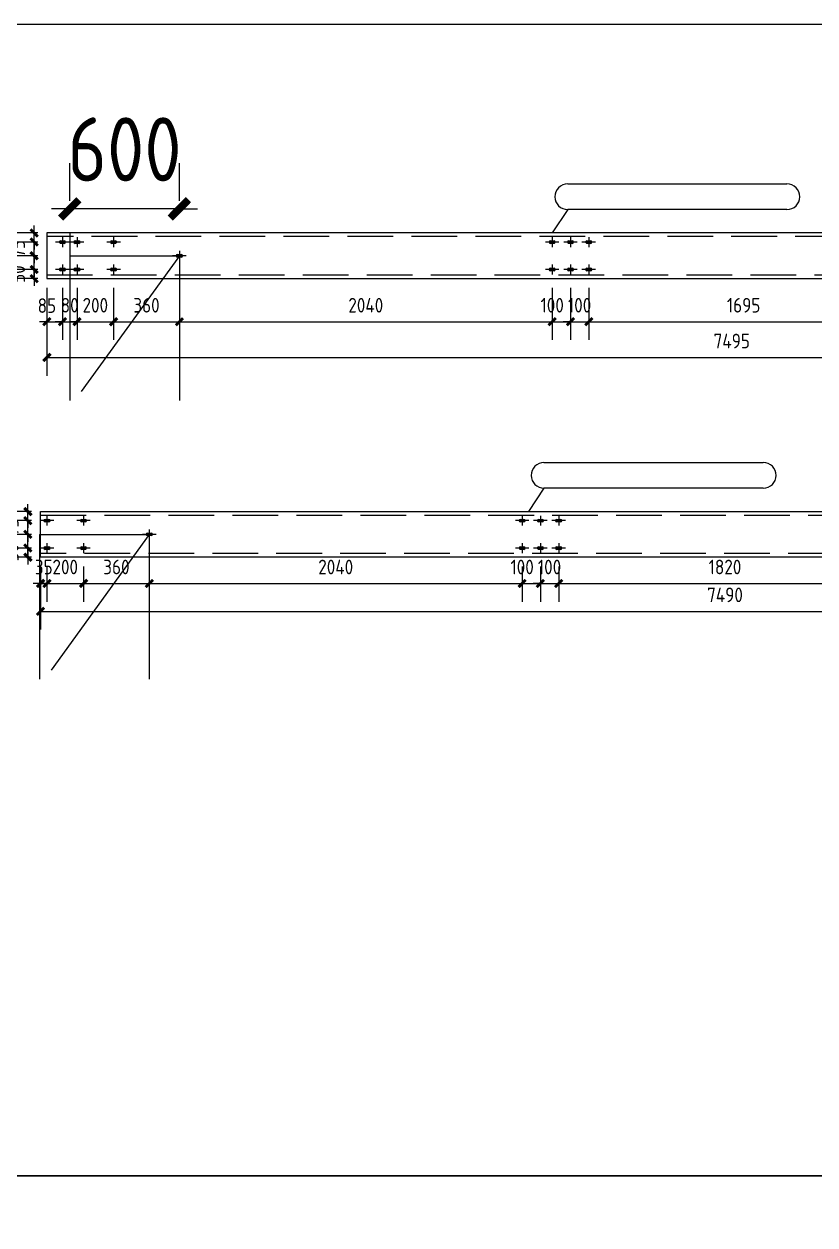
# Model space of a CAD drawing. Extents: x 411778 to 673094, y -11605 to 324395.
# Drawn here: x 486569 to 490897, y 93127 to 99695 of the extents above; entities that cross this region are included whole.
import ezdxf

# ---------------------------------------------------------------- set-up
doc = ezdxf.new("R2010")
doc.units = 0
doc.header["$LTSCALE"] = 1000
doc.header["$MEASUREMENT"] = 0
doc.linetypes.add('DASH', pattern=[0.35, 0.25, -0.1])
doc.styles.get("Standard").update_dxf_attribs({"font": 'gbenor.shx', "bigfont": 'gbcbig.shx'})
doc.dimstyles.get("Standard").update_dxf_attribs({"dimscale": 100, "dimtxt": 3.5, "dimasz": 1, "dimexe": 2.5, "dimexo": 3, "dimgap": 1.5, "dimtad": 1, "dimdec": 0, "dimzin": 0, "dimdsep": 46, "dimtxsty": 'Standard', "dimblk": 'ARCHTICK', "dimcen": 0.09, "dimadec": 0, "dimazin": 0, "dimtfac": 1, "dimtdec": 0, "dimtix": 1, "dimtmove": 2, "dimatfit": 3, "dimfxl": 1, "dimtolj": 1, "dimtzin": 0, "dimarcsym": 0})

# ---------------------------------------------------------------- blocks, each defined once
blk = doc.blocks.new('_ArchTick')
at = {"color": 0, "linetype": 'ByBlock', "const_width": 0.4}
blk.add_lwpolyline([(-0.5, -0.5), (0.5, 0.5)], dxfattribs=at)
blk = doc.blocks.new('*D3492')
at = {"color": 3, "lineweight": -2}
for p, q in [((486694.5, 98252.5), (486694.5, 97771.5)), ((494189.5, 98252.5), (494189.5, 97771.5)), ((486694.5, 97871.5), (494189.5, 97871.5))]:
    blk.add_line(p, q, dxfattribs=at)
at = {"layer": 'Defpoints', "color": 0}
for p in [(486694.5, 98302.5), (494189.5, 98302.5), (494189.5, 97871.5)]:
    blk.add_point(p, dxfattribs=at)
at = {"color": 3, "lineweight": -2, "xscale": 40, "yscale": 40, "zscale": 40, "rotation": 180}
blk.add_blockref('_ArchTick', (486694.5, 97871.5), dxfattribs=at)
at = {"color": 3, "lineweight": -2, "xscale": 40, "yscale": 40, "zscale": 40}
blk.add_blockref('_ArchTick', (494189.5, 97871.5), dxfattribs=at)
at = {"color": 0, "insert": (490442, 97961.5), "char_height": 80, "attachment_point": 5}
blk.add_mtext('\\A1;7495', dxfattribs=at)
blk = doc.blocks.new('*D3493')
at = {"color": 3, "lineweight": -2}
for p, q in [((486660, 96729), (486660, 96383)), ((494150, 96729), (494150, 96383)), ((486660, 96483), (494150, 96483))]:
    blk.add_line(p, q, dxfattribs=at)
at = {"layer": 'Defpoints', "color": 0}
for p in [(486660, 96779), (494150, 96779), (494150, 96483)]:
    blk.add_point(p, dxfattribs=at)
at = {"color": 3, "lineweight": -2, "xscale": 40, "yscale": 40, "zscale": 40, "rotation": 180}
blk.add_blockref('_ArchTick', (486660, 96483), dxfattribs=at)
at = {"color": 3, "lineweight": -2, "xscale": 40, "yscale": 40, "zscale": 40}
blk.add_blockref('_ArchTick', (494150, 96483), dxfattribs=at)
at = {"color": 0, "insert": (490405, 96573), "char_height": 80, "attachment_point": 5}
blk.add_mtext('\\A1;7490', dxfattribs=at)
blk = doc.blocks.new('*D3486')
at = {"color": 3, "lineweight": -2}
for p, q in [((486625, 98352.5), (486625, 98392.5)), ((486644.5, 98352.5), (486525, 98352.5)), ((486625, 98302.5), (486625, 98352.5)), ((486644.5, 98302.5), (486525, 98302.5)), ((486625, 98302.5), (486625, 98262.5))]:
    blk.add_line(p, q, dxfattribs=at)
at = {"layer": 'Defpoints', "color": 0}
for p in [(486625, 98352.5), (486694.5, 98352.5), (486694.5, 98302.5)]:
    blk.add_point(p, dxfattribs=at)
at = {"color": 3, "lineweight": -2, "xscale": 40, "yscale": 40, "zscale": 40}
for p, rotation in [((486625, 98352.5), 270), ((486625, 98302.5), 90)]:
    blk.add_blockref('_ArchTick', p, dxfattribs=dict(at, rotation=rotation))
at = {"color": 0, "insert": (486535, 98327.5), "char_height": 80, "attachment_point": 5, "rotation": 90}
blk.add_mtext('\\A1;50', dxfattribs=at)
blk = doc.blocks.new('*D3487')
at = {"color": 3, "lineweight": -2}
for p, q in [((486625, 98427.5), (486625, 98467.5)), ((486644.5, 98427.5), (486525, 98427.5)), ((486625, 98352.5), (486625, 98427.5)), ((486644.5, 98352.5), (486525, 98352.5)), ((486625, 98352.5), (486625, 98312.5))]:
    blk.add_line(p, q, dxfattribs=at)
at = {"layer": 'Defpoints', "color": 0}
for p in [(486625, 98427.5), (486694.5, 98427.5), (486694.5, 98352.5)]:
    blk.add_point(p, dxfattribs=at)
at = {"color": 3, "lineweight": -2, "xscale": 40, "yscale": 40, "zscale": 40}
for p, rotation in [((486625, 98427.5), 270), ((486625, 98352.5), 90)]:
    blk.add_blockref('_ArchTick', p, dxfattribs=dict(at, rotation=rotation))
at = {"color": 0, "insert": (486434.5, 98390), "char_height": 80, "attachment_point": 5, "rotation": 90}
blk.add_mtext('\\A1;75', dxfattribs=at)
blk = doc.blocks.new('*D3488')
at = {"color": 3, "lineweight": -2}
for p, q in [((486625, 98502.5), (486625, 98542.5)), ((486644.5, 98502.5), (486525, 98502.5)), ((486625, 98427.5), (486625, 98502.5)), ((486644.5, 98427.5), (486525, 98427.5)), ((486625, 98427.5), (486625, 98387.5))]:
    blk.add_line(p, q, dxfattribs=at)
at = {"layer": 'Defpoints', "color": 0}
for p in [(486625, 98502.5), (486694.5, 98502.5), (486694.5, 98427.5)]:
    blk.add_point(p, dxfattribs=at)
at = {"color": 3, "lineweight": -2, "xscale": 40, "yscale": 40, "zscale": 40}
for p, rotation in [((486625, 98502.5), 270), ((486625, 98427.5), 90)]:
    blk.add_blockref('_ArchTick', p, dxfattribs=dict(at, rotation=rotation))
at = {"color": 0, "insert": (486535, 98465), "char_height": 80, "attachment_point": 5, "rotation": 90}
blk.add_mtext('\\A1;75', dxfattribs=at)
blk = doc.blocks.new('*D3491')
at = {"color": 3, "lineweight": -2}
for p, q in [((486625, 98552.5), (486625, 98592.5)), ((486644.5, 98552.5), (486525, 98552.5)), ((486625, 98502.5), (486625, 98552.5)), ((486644.5, 98502.5), (486525, 98502.5)), ((486625, 98502.5), (486625, 98462.5))]:
    blk.add_line(p, q, dxfattribs=at)
at = {"layer": 'Defpoints', "color": 0}
for p in [(486625, 98552.5), (486694.5, 98552.5), (486694.5, 98502.5)]:
    blk.add_point(p, dxfattribs=at)
at = {"color": 3, "lineweight": -2, "xscale": 40, "yscale": 40, "zscale": 40}
for p, rotation in [((486625, 98552.5), 270), ((486625, 98502.5), 90)]:
    blk.add_blockref('_ArchTick', p, dxfattribs=dict(at, rotation=rotation))
at = {"color": 0, "insert": (486433, 98527.5), "char_height": 80, "attachment_point": 5, "rotation": 90}
blk.add_mtext('\\A1;50', dxfattribs=at)
blk = doc.blocks.new('*D3489')
at = {"color": 3, "lineweight": -2}
for p, q in [((486694.5, 98252.5), (486694.5, 97967)), ((486779.5, 98252.5), (486779.5, 97967)), ((486694.5, 98067), (486654.5, 98067)), ((486694.5, 98067), (486779.5, 98067)), ((486779.5, 98067), (486819.5, 98067))]:
    blk.add_line(p, q, dxfattribs=at)
at = {"layer": 'Defpoints', "color": 0}
for p in [(486694.5, 98302.5), (486779.5, 98302.5), (486779.5, 98067)]:
    blk.add_point(p, dxfattribs=at)
at = {"color": 3, "lineweight": -2, "xscale": 40, "yscale": 40, "zscale": 40}
blk.add_blockref('_ArchTick', (486694.5, 98067), dxfattribs=at)
at = {"color": 3, "lineweight": -2, "xscale": 40, "yscale": 40, "zscale": 40, "rotation": 180}
blk.add_blockref('_ArchTick', (486779.5, 98067), dxfattribs=at)
at = {"color": 0, "insert": (486694.5, 98155), "char_height": 80, "attachment_point": 5}
blk.add_mtext('\\A1;85', dxfattribs=at)
blk = doc.blocks.new('*D3473')
at = {"color": 3, "lineweight": -2}
for p, q in [((486779.5, 98252.5), (486779.5, 97967)), ((486859.5, 98252.5), (486859.5, 97967)), ((486779.5, 98067), (486739.5, 98067)), ((486779.5, 98067), (486859.5, 98067)), ((486859.5, 98067), (486899.5, 98067))]:
    blk.add_line(p, q, dxfattribs=at)
at = {"layer": 'Defpoints', "color": 0}
for p in [(486779.5, 98302.5), (486859.5, 98302.5), (486859.5, 98067)]:
    blk.add_point(p, dxfattribs=at)
at = {"color": 3, "lineweight": -2, "xscale": 40, "yscale": 40, "zscale": 40}
blk.add_blockref('_ArchTick', (486779.5, 98067), dxfattribs=at)
at = {"color": 3, "lineweight": -2, "xscale": 40, "yscale": 40, "zscale": 40, "rotation": 180}
blk.add_blockref('_ArchTick', (486859.5, 98067), dxfattribs=at)
at = {"color": 0, "insert": (486819.5, 98157), "char_height": 80, "attachment_point": 5}
blk.add_mtext('\\A1;80', dxfattribs=at)
blk = doc.blocks.new('*D3474')
at = {"color": 3, "lineweight": -2}
for p, q in [((486859.5, 98252.5), (486859.5, 97967)), ((487059.5, 98252.5), (487059.5, 97967)), ((486859.5, 98067), (486819.5, 98067)), ((486859.5, 98067), (487059.5, 98067)), ((487059.5, 98067), (487099.5, 98067))]:
    blk.add_line(p, q, dxfattribs=at)
at = {"layer": 'Defpoints', "color": 0}
for p in [(486859.5, 98302.5), (487059.5, 98302.5), (487059.5, 98067)]:
    blk.add_point(p, dxfattribs=at)
at = {"color": 3, "lineweight": -2, "xscale": 40, "yscale": 40, "zscale": 40}
blk.add_blockref('_ArchTick', (486859.5, 98067), dxfattribs=at)
at = {"color": 3, "lineweight": -2, "xscale": 40, "yscale": 40, "zscale": 40, "rotation": 180}
blk.add_blockref('_ArchTick', (487059.5, 98067), dxfattribs=at)
at = {"color": 0, "insert": (486959.5, 98157), "char_height": 80, "attachment_point": 5}
blk.add_mtext('\\A1;200', dxfattribs=at)
blk = doc.blocks.new('*D3475')
at = {"color": 3, "lineweight": -2}
for p, q in [((487059.5, 98252.5), (487059.5, 97967)), ((487419.5, 98252.5), (487419.5, 97967)), ((487059.5, 98067), (487419.5, 98067))]:
    blk.add_line(p, q, dxfattribs=at)
at = {"layer": 'Defpoints', "color": 0}
for p in [(487059.5, 98302.5), (487419.5, 98302.5), (487419.5, 98067)]:
    blk.add_point(p, dxfattribs=at)
at = {"color": 3, "lineweight": -2, "xscale": 40, "yscale": 40, "zscale": 40, "rotation": 180}
blk.add_blockref('_ArchTick', (487059.5, 98067), dxfattribs=at)
at = {"color": 3, "lineweight": -2, "xscale": 40, "yscale": 40, "zscale": 40}
blk.add_blockref('_ArchTick', (487419.5, 98067), dxfattribs=at)
at = {"color": 0, "insert": (487239.5, 98157), "char_height": 80, "attachment_point": 5}
blk.add_mtext('\\A1;360', dxfattribs=at)
blk = doc.blocks.new('*D3476')
at = {"color": 3, "lineweight": -2}
for p, q in [((487419.5, 98252.5), (487419.5, 97967)), ((489459.5, 98252.5), (489459.5, 97967)), ((487419.5, 98067), (489459.5, 98067))]:
    blk.add_line(p, q, dxfattribs=at)
at = {"layer": 'Defpoints', "color": 0}
for p in [(487419.5, 98302.5), (489459.5, 98302.5), (489459.5, 98067)]:
    blk.add_point(p, dxfattribs=at)
at = {"color": 3, "lineweight": -2, "xscale": 40, "yscale": 40, "zscale": 40, "rotation": 180}
blk.add_blockref('_ArchTick', (487419.5, 98067), dxfattribs=at)
at = {"color": 3, "lineweight": -2, "xscale": 40, "yscale": 40, "zscale": 40}
blk.add_blockref('_ArchTick', (489459.5, 98067), dxfattribs=at)
at = {"color": 0, "insert": (488439.5, 98157), "char_height": 80, "attachment_point": 5}
blk.add_mtext('\\A1;2040', dxfattribs=at)
blk = doc.blocks.new('*D3477')
at = {"color": 3, "lineweight": -2}
for p, q in [((489459.5, 98252.5), (489459.5, 97967)), ((489559.5, 98252.5), (489559.5, 97967)), ((489459.5, 98067), (489559.5, 98067))]:
    blk.add_line(p, q, dxfattribs=at)
at = {"layer": 'Defpoints', "color": 0}
for p in [(489459.5, 98302.5), (489559.5, 98302.5), (489559.5, 98067)]:
    blk.add_point(p, dxfattribs=at)
at = {"color": 3, "lineweight": -2, "xscale": 40, "yscale": 40, "zscale": 40, "rotation": 180}
blk.add_blockref('_ArchTick', (489459.5, 98067), dxfattribs=at)
at = {"color": 3, "lineweight": -2, "xscale": 40, "yscale": 40, "zscale": 40}
blk.add_blockref('_ArchTick', (489559.5, 98067), dxfattribs=at)
at = {"color": 0, "insert": (489459.5, 98157), "char_height": 80, "attachment_point": 5}
blk.add_mtext('\\A1;100', dxfattribs=at)
blk = doc.blocks.new('*D3478')
at = {"color": 3, "lineweight": -2}
for p, q in [((489559.5, 98252.5), (489559.5, 97967)), ((489659.5, 98252.5), (489659.5, 97967)), ((489559.5, 98067), (489519.5, 98067)), ((489559.5, 98067), (489659.5, 98067)), ((489659.5, 98067), (489699.5, 98067))]:
    blk.add_line(p, q, dxfattribs=at)
at = {"layer": 'Defpoints', "color": 0}
for p in [(489559.5, 98302.5), (489659.5, 98302.5), (489659.5, 98067)]:
    blk.add_point(p, dxfattribs=at)
at = {"color": 3, "lineweight": -2, "xscale": 40, "yscale": 40, "zscale": 40}
blk.add_blockref('_ArchTick', (489559.5, 98067), dxfattribs=at)
at = {"color": 3, "lineweight": -2, "xscale": 40, "yscale": 40, "zscale": 40, "rotation": 180}
blk.add_blockref('_ArchTick', (489659.5, 98067), dxfattribs=at)
at = {"color": 0, "insert": (489609.5, 98157), "char_height": 80, "attachment_point": 5}
blk.add_mtext('\\A1;100', dxfattribs=at)
blk = doc.blocks.new('*D3479')
at = {"color": 3, "lineweight": -2}
for p, q in [((489659.5, 98252.5), (489659.5, 97967)), ((491354.5, 98252.5), (491354.5, 97967)), ((489659.5, 98067), (491354.5, 98067))]:
    blk.add_line(p, q, dxfattribs=at)
at = {"layer": 'Defpoints', "color": 0}
for p in [(489659.5, 98302.5), (491354.5, 98302.5), (491354.5, 98067)]:
    blk.add_point(p, dxfattribs=at)
at = {"color": 3, "lineweight": -2, "xscale": 40, "yscale": 40, "zscale": 40, "rotation": 180}
blk.add_blockref('_ArchTick', (489659.5, 98067), dxfattribs=at)
at = {"color": 3, "lineweight": -2, "xscale": 40, "yscale": 40, "zscale": 40}
blk.add_blockref('_ArchTick', (491354.5, 98067), dxfattribs=at)
at = {"color": 0, "insert": (490507, 98157), "char_height": 80, "attachment_point": 5}
blk.add_mtext('\\A1;1695', dxfattribs=at)
blk = doc.blocks.new('*D3456')
at = {"color": 3, "lineweight": -2}
for p, q in [((486660, 96729), (486660, 96535.5)), ((486695, 96729), (486695, 96535.5)), ((486660, 96635.5), (486620, 96635.5)), ((486660, 96635.5), (486695, 96635.5)), ((486695, 96635.5), (486735, 96635.5))]:
    blk.add_line(p, q, dxfattribs=at)
at = {"layer": 'Defpoints', "color": 0}
for p in [(486660, 96779), (486695, 96779), (486695, 96635.5)]:
    blk.add_point(p, dxfattribs=at)
at = {"color": 3, "lineweight": -2, "xscale": 40, "yscale": 40, "zscale": 40}
blk.add_blockref('_ArchTick', (486660, 96635.5), dxfattribs=at)
at = {"color": 3, "lineweight": -2, "xscale": 40, "yscale": 40, "zscale": 40, "rotation": 180}
blk.add_blockref('_ArchTick', (486695, 96635.5), dxfattribs=at)
at = {"color": 0, "insert": (486677.5, 96725.5), "char_height": 80, "attachment_point": 5}
blk.add_mtext('\\A1;35', dxfattribs=at)
blk = doc.blocks.new('*D3457')
at = {"color": 3, "lineweight": -2}
for p, q in [((486695, 96729), (486695, 96535.5)), ((486895, 96729), (486895, 96535.5)), ((486695, 96635.5), (486655, 96635.5)), ((486695, 96635.5), (486895, 96635.5)), ((486895, 96635.5), (486935, 96635.5))]:
    blk.add_line(p, q, dxfattribs=at)
at = {"layer": 'Defpoints', "color": 0}
for p in [(486695, 96779), (486895, 96779), (486895, 96635.5)]:
    blk.add_point(p, dxfattribs=at)
at = {"color": 3, "lineweight": -2, "xscale": 40, "yscale": 40, "zscale": 40}
blk.add_blockref('_ArchTick', (486695, 96635.5), dxfattribs=at)
at = {"color": 3, "lineweight": -2, "xscale": 40, "yscale": 40, "zscale": 40, "rotation": 180}
blk.add_blockref('_ArchTick', (486895, 96635.5), dxfattribs=at)
at = {"color": 0, "insert": (486795, 96725.5), "char_height": 80, "attachment_point": 5}
blk.add_mtext('\\A1;200', dxfattribs=at)
blk = doc.blocks.new('*D3458')
at = {"color": 3, "lineweight": -2}
for p, q in [((486895, 96729), (486895, 96535.5)), ((487255, 96729), (487255, 96535.5)), ((486895, 96635.5), (487255, 96635.5))]:
    blk.add_line(p, q, dxfattribs=at)
at = {"layer": 'Defpoints', "color": 0}
for p in [(486895, 96779), (487255, 96779), (487255, 96635.5)]:
    blk.add_point(p, dxfattribs=at)
at = {"color": 3, "lineweight": -2, "xscale": 40, "yscale": 40, "zscale": 40, "rotation": 180}
blk.add_blockref('_ArchTick', (486895, 96635.5), dxfattribs=at)
at = {"color": 3, "lineweight": -2, "xscale": 40, "yscale": 40, "zscale": 40}
blk.add_blockref('_ArchTick', (487255, 96635.5), dxfattribs=at)
at = {"color": 0, "insert": (487075, 96725.5), "char_height": 80, "attachment_point": 5}
blk.add_mtext('\\A1;360', dxfattribs=at)
blk = doc.blocks.new('*D3459')
at = {"color": 3, "lineweight": -2}
for p, q in [((487255, 96729), (487255, 96535.5)), ((489295, 96729), (489295, 96535.5)), ((487255, 96635.5), (489295, 96635.5))]:
    blk.add_line(p, q, dxfattribs=at)
at = {"layer": 'Defpoints', "color": 0}
for p in [(487255, 96779), (489295, 96779), (489295, 96635.5)]:
    blk.add_point(p, dxfattribs=at)
at = {"color": 3, "lineweight": -2, "xscale": 40, "yscale": 40, "zscale": 40, "rotation": 180}
blk.add_blockref('_ArchTick', (487255, 96635.5), dxfattribs=at)
at = {"color": 3, "lineweight": -2, "xscale": 40, "yscale": 40, "zscale": 40}
blk.add_blockref('_ArchTick', (489295, 96635.5), dxfattribs=at)
at = {"color": 0, "insert": (488275, 96725.5), "char_height": 80, "attachment_point": 5}
blk.add_mtext('\\A1;2040', dxfattribs=at)
blk = doc.blocks.new('*D3460')
at = {"color": 3, "lineweight": -2}
for p, q in [((489295, 96729), (489295, 96535.5)), ((489395, 96729), (489395, 96535.5)), ((489295, 96635.5), (489395, 96635.5))]:
    blk.add_line(p, q, dxfattribs=at)
at = {"layer": 'Defpoints', "color": 0}
for p in [(489295, 96779), (489395, 96779), (489395, 96635.5)]:
    blk.add_point(p, dxfattribs=at)
at = {"color": 3, "lineweight": -2, "xscale": 40, "yscale": 40, "zscale": 40, "rotation": 180}
blk.add_blockref('_ArchTick', (489295, 96635.5), dxfattribs=at)
at = {"color": 3, "lineweight": -2, "xscale": 40, "yscale": 40, "zscale": 40}
blk.add_blockref('_ArchTick', (489395, 96635.5), dxfattribs=at)
at = {"color": 0, "insert": (489295, 96725.5), "char_height": 80, "attachment_point": 5}
blk.add_mtext('\\A1;100', dxfattribs=at)
blk = doc.blocks.new('*D3461')
at = {"color": 3, "lineweight": -2}
for p, q in [((489395, 96729), (489395, 96535.5)), ((489495, 96729), (489495, 96535.5)), ((489395, 96635.5), (489355, 96635.5)), ((489395, 96635.5), (489495, 96635.5)), ((489495, 96635.5), (489535, 96635.5))]:
    blk.add_line(p, q, dxfattribs=at)
at = {"layer": 'Defpoints', "color": 0}
for p in [(489395, 96779), (489495, 96779), (489495, 96635.5)]:
    blk.add_point(p, dxfattribs=at)
at = {"color": 3, "lineweight": -2, "xscale": 40, "yscale": 40, "zscale": 40}
blk.add_blockref('_ArchTick', (489395, 96635.5), dxfattribs=at)
at = {"color": 3, "lineweight": -2, "xscale": 40, "yscale": 40, "zscale": 40, "rotation": 180}
blk.add_blockref('_ArchTick', (489495, 96635.5), dxfattribs=at)
at = {"color": 0, "insert": (489445, 96725.5), "char_height": 80, "attachment_point": 5}
blk.add_mtext('\\A1;100', dxfattribs=at)
blk = doc.blocks.new('*D3462')
at = {"color": 3, "lineweight": -2}
for p, q in [((489495, 96729), (489495, 96535.5)), ((491315, 96729), (491315, 96535.5)), ((489495, 96635.5), (491315, 96635.5))]:
    blk.add_line(p, q, dxfattribs=at)
at = {"layer": 'Defpoints', "color": 0}
for p in [(489495, 96779), (491315, 96779), (491315, 96635.5)]:
    blk.add_point(p, dxfattribs=at)
at = {"color": 3, "lineweight": -2, "xscale": 40, "yscale": 40, "zscale": 40, "rotation": 180}
blk.add_blockref('_ArchTick', (489495, 96635.5), dxfattribs=at)
at = {"color": 3, "lineweight": -2, "xscale": 40, "yscale": 40, "zscale": 40}
blk.add_blockref('_ArchTick', (491315, 96635.5), dxfattribs=at)
at = {"color": 0, "insert": (490405, 96725.5), "char_height": 80, "attachment_point": 5}
blk.add_mtext('\\A1;1820', dxfattribs=at)
blk = doc.blocks.new('*D3469')
at = {"color": 3, "lineweight": -2}
for p, q in [((486610, 96829), (486490.5, 96829)), ((486590.5, 96829), (486590.5, 96869)), ((486590.5, 96779), (486590.5, 96829)), ((486610, 96779), (486490.5, 96779)), ((486590.5, 96779), (486590.5, 96739))]:
    blk.add_line(p, q, dxfattribs=at)
at = {"layer": 'Defpoints', "color": 0}
for p in [(486590.5, 96829), (486660, 96829), (486660, 96779)]:
    blk.add_point(p, dxfattribs=at)
at = {"color": 3, "lineweight": -2, "xscale": 40, "yscale": 40, "zscale": 40}
for p, rotation in [((486590.5, 96829), 270), ((486590.5, 96779), 90)]:
    blk.add_blockref('_ArchTick', p, dxfattribs=dict(at, rotation=rotation))
at = {"color": 0, "insert": (486500.5, 96804), "char_height": 80, "attachment_point": 5, "rotation": 90}
blk.add_mtext('\\A1;50', dxfattribs=at)
blk = doc.blocks.new('*D3470')
at = {"color": 3, "lineweight": -2}
for p, q in [((486590.5, 96904), (486590.5, 96944)), ((486610, 96904), (486490.5, 96904)), ((486590.5, 96829), (486590.5, 96904)), ((486610, 96829), (486490.5, 96829)), ((486590.5, 96829), (486590.5, 96789))]:
    blk.add_line(p, q, dxfattribs=at)
at = {"layer": 'Defpoints', "color": 0}
for p in [(486590.5, 96904), (486660, 96904), (486660, 96829)]:
    blk.add_point(p, dxfattribs=at)
at = {"color": 3, "lineweight": -2, "xscale": 40, "yscale": 40, "zscale": 40}
for p, rotation in [((486590.5, 96904), 270), ((486590.5, 96829), 90)]:
    blk.add_blockref('_ArchTick', p, dxfattribs=dict(at, rotation=rotation))
at = {"color": 0, "insert": (486400, 96866.5), "char_height": 80, "attachment_point": 5, "rotation": 90}
blk.add_mtext('\\A1;75', dxfattribs=at)
blk = doc.blocks.new('*D3471')
at = {"color": 3, "lineweight": -2}
for p, q in [((486590.5, 96979), (486590.5, 97019)), ((486610, 96979), (486490.5, 96979)), ((486590.5, 96904), (486590.5, 96979)), ((486610, 96904), (486490.5, 96904)), ((486590.5, 96904), (486590.5, 96864))]:
    blk.add_line(p, q, dxfattribs=at)
at = {"layer": 'Defpoints', "color": 0}
for p in [(486590.5, 96979), (486660, 96979), (486660, 96904)]:
    blk.add_point(p, dxfattribs=at)
at = {"color": 3, "lineweight": -2, "xscale": 40, "yscale": 40, "zscale": 40}
for p, rotation in [((486590.5, 96979), 270), ((486590.5, 96904), 90)]:
    blk.add_blockref('_ArchTick', p, dxfattribs=dict(at, rotation=rotation))
at = {"color": 0, "insert": (486500.5, 96941.5), "char_height": 80, "attachment_point": 5, "rotation": 90}
blk.add_mtext('\\A1;75', dxfattribs=at)
blk = doc.blocks.new('*D3472')
at = {"color": 3, "lineweight": -2}
for p, q in [((486610, 97029), (486490.5, 97029)), ((486590.5, 97029), (486590.5, 97069)), ((486590.5, 96979), (486590.5, 97029)), ((486610, 96979), (486490.5, 96979)), ((486590.5, 96979), (486590.5, 96939))]:
    blk.add_line(p, q, dxfattribs=at)
at = {"layer": 'Defpoints', "color": 0}
for p in [(486590.5, 97029), (486660, 97029), (486660, 96979)]:
    blk.add_point(p, dxfattribs=at)
at = {"color": 3, "lineweight": -2, "xscale": 40, "yscale": 40, "zscale": 40}
for p, rotation in [((486590.5, 97029), 270), ((486590.5, 96979), 90)]:
    blk.add_blockref('_ArchTick', p, dxfattribs=dict(at, rotation=rotation))
at = {"color": 0, "insert": (486398.5, 97004), "char_height": 80, "attachment_point": 5, "rotation": 90}
blk.add_mtext('\\A1;50', dxfattribs=at)
blk = doc.blocks.new('*D3495')
at = {"color": 0, "lineweight": -2}
for p, q in [((486819.5, 98727.5), (486819.5, 98934.5)), ((487419.5, 98727.5), (487419.5, 98934.5)), ((486819.5, 98684.5), (486719.5, 98684.5)), ((487419.5, 98684.5), (486819.5, 98684.5)), ((487419.5, 98684.5), (487519.5, 98684.5))]:
    blk.add_line(p, q, dxfattribs=at)
at = {"layer": 'Defpoints', "color": 0}
for p in [(486819.5, 98684.5), (486819.5, 98427.5), (487419.5, 98427.5)]:
    blk.add_point(p, dxfattribs=at)
at = {"color": 0, "lineweight": -2, "xscale": 100, "yscale": 100, "zscale": 100}
blk.add_blockref('_ArchTick', (486819.5, 98684.5), dxfattribs=at)
at = {"color": 0, "lineweight": -2, "xscale": 100, "yscale": 100, "zscale": 100, "rotation": 180}
blk.add_blockref('_ArchTick', (487419.5, 98684.5), dxfattribs=at)
at = {"color": 0, "insert": (487119.5, 99009.5), "char_height": 350, "attachment_point": 5}
blk.add_mtext('\\A1;600', dxfattribs=at)

msp = doc.modelspace()

# ---------------------------------------------------------------- linework, layer by layer
for p, q in [((489544.1, 98820.2), (490744.1, 98820.2)), ((489544.1, 98680.2), (489459.5, 98552.5)), ((490744.1, 98680.2), (489544.1, 98680.2)), ((494189.5, 98552.5), (486694.5, 98552.5)), ((486694.5, 98552.5), (486694.5, 98302.5)), ((486779.5, 98529.5), (486779.5, 98475.5)), ((486819.5, 98552.5), (486819.5, 98302.5)), ((486859.5, 98529.5), (486859.5, 98475.5)), ((487059.5, 98529.5), (487059.5, 98475.5)), ((489459.5, 98529.5), (489459.5, 98475.5)), ((489559.5, 98529.5), (489559.5, 98475.5)), ((489659.5, 98529.5), (489659.5, 98475.5)), ((486816.5, 98502.5), (486742.5, 98502.5)), ((486769.5, 98509.5), (486789.5, 98509.5)), ((486779.5, 98502.5), (486769.5, 98502.5)), ((486789.5, 98495.5), (486769.5, 98495.5)), ((486896.5, 98502.5), (486822.5, 98502.5)), ((486849.5, 98509.5), (486869.5, 98509.5)), ((486859.5, 98502.5), (486849.5, 98502.5)), ((486869.5, 98495.5), (486849.5, 98495.5)), ((487096.5, 98502.5), (487022.5, 98502.5)), ((487049.5, 98509.5), (487069.5, 98509.5)), ((487059.5, 98502.5), (487049.5, 98502.5)), ((487069.5, 98495.5), (487049.5, 98495.5)), ((487419.5, 98454.5), (487419.5, 98400.5)), ((489496.5, 98502.5), (489422.5, 98502.5)), ((489449.5, 98509.5), (489469.5, 98509.5)), ((489459.5, 98502.5), (489449.5, 98502.5)), ((489469.5, 98495.5), (489449.5, 98495.5)), ((489596.5, 98502.5), (489522.5, 98502.5)), ((489549.5, 98509.5), (489569.5, 98509.5)), ((489559.5, 98502.5), (489549.5, 98502.5)), ((489569.5, 98495.5), (489549.5, 98495.5)), ((489696.5, 98502.5), (489622.5, 98502.5)), ((489649.5, 98509.5), (489669.5, 98509.5)), ((489659.5, 98502.5), (489649.5, 98502.5)), ((489669.5, 98495.5), (489649.5, 98495.5)), ((487456.5, 98427.5), (487382.5, 98427.5)), ((487409.5, 98434.5), (487429.5, 98434.5)), ((487419.5, 98427.5), (487409.5, 98427.5)), ((487429.5, 98420.5), (487409.5, 98420.5)), ((486816.5, 98352.5), (486742.5, 98352.5)), ((486769.5, 98359.5), (486789.5, 98359.5)), ((486779.5, 98352.5), (486769.5, 98352.5)), ((486789.5, 98345.5), (486769.5, 98345.5)), ((486779.5, 98379.5), (486779.5, 98325.5)), ((486896.5, 98352.5), (486822.5, 98352.5)), ((486849.5, 98359.5), (486869.5, 98359.5)), ((486859.5, 98352.5), (486849.5, 98352.5)), ((486869.5, 98345.5), (486849.5, 98345.5)), ((486859.5, 98379.5), (486859.5, 98325.5)), ((487096.5, 98352.5), (487022.5, 98352.5)), ((487049.5, 98359.5), (487069.5, 98359.5)), ((487059.5, 98352.5), (487049.5, 98352.5)), ((487069.5, 98345.5), (487049.5, 98345.5)), ((487059.5, 98379.5), (487059.5, 98325.5)), ((489496.5, 98352.5), (489422.5, 98352.5)), ((489449.5, 98359.5), (489469.5, 98359.5)), ((489459.5, 98352.5), (489449.5, 98352.5)), ((489469.5, 98345.5), (489449.5, 98345.5)), ((489459.5, 98379.5), (489459.5, 98325.5)), ((489596.5, 98352.5), (489522.5, 98352.5)), ((489549.5, 98359.5), (489569.5, 98359.5)), ((489559.5, 98352.5), (489549.5, 98352.5)), ((489569.5, 98345.5), (489549.5, 98345.5)), ((489559.5, 98379.5), (489559.5, 98325.5)), ((489696.5, 98352.5), (489622.5, 98352.5)), ((489649.5, 98359.5), (489669.5, 98359.5)), ((489659.5, 98352.5), (489649.5, 98352.5)), ((489669.5, 98345.5), (489649.5, 98345.5)), ((489659.5, 98379.5), (489659.5, 98325.5)), ((486694.5, 98302.5), (494189.5, 98302.5)), ((489414.6, 97296.7), (490614.6, 97296.7)), ((489414.6, 97156.7), (489330, 97029)), ((490614.6, 97156.7), (489414.6, 97156.7)), ((486660, 96779), (486660, 97029)), ((486660, 97029), (494150, 97029)), ((486732, 96979), (486658, 96979)), ((486685, 96986), (486705, 96986)), ((486695, 96979), (486685, 96979)), ((486705, 96972), (486685, 96972)), ((486695, 97006), (486695, 96952)), ((486932, 96979), (486858, 96979)), ((486885, 96986), (486905, 96986)), ((486895, 96979), (486885, 96979)), ((486905, 96972), (486885, 96972)), ((486895, 97006), (486895, 96952)), ((489332, 96979), (489258, 96979)), ((489285, 96986), (489305, 96986)), ((489295, 96979), (489285, 96979)), ((489305, 96972), (489285, 96972)), ((489295, 97006), (489295, 96952)), ((489432, 96979), (489358, 96979)), ((489385, 96986), (489405, 96986)), ((489395, 96979), (489385, 96979)), ((489405, 96972), (489385, 96972)), ((489395, 97006), (489395, 96952)), ((489532, 96979), (489458, 96979)), ((489485, 96986), (489505, 96986)), ((489495, 96979), (489485, 96979)), ((489505, 96972), (489485, 96972)), ((489495, 97006), (489495, 96952)), ((487292, 96904), (487218, 96904)), ((487245, 96911), (487265, 96911)), ((487255, 96904), (487245, 96904)), ((487265, 96897), (487245, 96897)), ((487255, 96931), (487255, 96877)), ((486732, 96829), (486658, 96829)), ((486685, 96836), (486705, 96836)), ((486695, 96829), (486685, 96829)), ((486705, 96822), (486685, 96822)), ((486695, 96856), (486695, 96802)), ((486932, 96829), (486858, 96829)), ((486885, 96836), (486905, 96836)), ((486895, 96829), (486885, 96829)), ((486905, 96822), (486885, 96822)), ((486895, 96856), (486895, 96802)), ((489332, 96829), (489258, 96829)), ((489285, 96836), (489305, 96836)), ((489295, 96829), (489285, 96829)), ((489305, 96822), (489285, 96822)), ((489295, 96856), (489295, 96802)), ((489432, 96829), (489358, 96829)), ((489385, 96836), (489405, 96836)), ((489395, 96829), (489385, 96829)), ((489405, 96822), (489385, 96822)), ((489395, 96856), (489395, 96802)), ((489532, 96829), (489458, 96829)), ((489485, 96836), (489505, 96836)), ((489495, 96829), (489485, 96829)), ((489505, 96822), (489485, 96822)), ((489495, 96856), (489495, 96802)), ((494150, 96779), (486660, 96779))]:
    msp.add_line(p, q)
at = {"linetype": 'DASH'}
for p, q in [((494189.5, 98532.5), (486694.5, 98532.5)), ((486694.5, 98322.5), (494189.5, 98322.5)), ((486660, 97009), (494150, 97009)), ((494150, 96799), (486660, 96799))]:
    msp.add_line(p, q, dxfattribs=at)
at = {"color": 1}
for p, q in [((486819.5, 98427.5), (486819.5, 97635.5)), ((487419.5, 98427.5), (487419.5, 97635.5)), ((486655, 96904), (486655, 96112)), ((487255, 96904), (487255, 96112))]:
    msp.add_line(p, q, dxfattribs=at)
at = {"color": 0}
for p, q in [((486819.5, 98427.5), (487419.5, 98427.5)), ((487419.5, 98427.5), (486883, 97685.5)), ((486655, 96904), (487255, 96904)), ((487255, 96904), (486718.5, 96162))]:
    msp.add_line(p, q, dxfattribs=at)
for points in [[(485983.5, 99695), (494893.5, 99695), (494893.5, 93395), (485983.5, 93395)], [(482336, 93395), (491246, 93395), (491246, 87095), (482336, 87095)]]:
    msp.add_lwpolyline(points, close=True)
for centre, radius, start, end in [((489544.1, 98750.2), 70, 90, 270), ((490744.1, 98750.2), 70, 270, 90), ((486769.5, 98502.5), 7, 90, 270), ((486789.5, 98502.5), 7, 270, 90), ((486849.5, 98502.5), 7, 90, 270), ((486869.5, 98502.5), 7, 270, 90), ((487049.5, 98502.5), 7, 90, 270), ((487069.5, 98502.5), 7, 270, 90), ((489449.5, 98502.5), 7, 90, 270), ((489469.5, 98502.5), 7, 270, 90), ((489549.5, 98502.5), 7, 90, 270), ((489569.5, 98502.5), 7, 270, 90), ((489649.5, 98502.5), 7, 90, 270), ((489669.5, 98502.5), 7, 270, 90), ((487409.5, 98427.5), 7, 90, 270), ((487429.5, 98427.5), 7, 270, 90), ((486769.5, 98352.5), 7, 90, 270), ((486789.5, 98352.5), 7, 270, 90), ((486849.5, 98352.5), 7, 90, 270), ((486869.5, 98352.5), 7, 270, 90), ((487049.5, 98352.5), 7, 90, 270), ((487069.5, 98352.5), 7, 270, 90), ((489449.5, 98352.5), 7, 90, 270), ((489469.5, 98352.5), 7, 270, 90), ((489549.5, 98352.5), 7, 90, 270), ((489569.5, 98352.5), 7, 270, 90), ((489649.5, 98352.5), 7, 90, 270), ((489669.5, 98352.5), 7, 270, 90), ((489414.6, 97226.7), 70, 90, 270), ((490614.6, 97226.7), 70, 270, 90), ((486685, 96979), 7, 90, 270), ((486705, 96979), 7, 270, 90), ((486885, 96979), 7, 90, 270), ((486905, 96979), 7, 270, 90), ((489285, 96979), 7, 90, 270), ((489305, 96979), 7, 270, 90), ((489385, 96979), 7, 90, 270), ((489405, 96979), 7, 270, 90), ((489485, 96979), 7, 90, 270), ((489505, 96979), 7, 270, 90), ((487245, 96904), 7, 90, 270), ((487265, 96904), 7, 270, 90), ((486685, 96829), 7, 90, 270), ((486705, 96829), 7, 270, 90), ((486885, 96829), 7, 90, 270), ((486905, 96829), 7, 270, 90), ((489285, 96829), 7, 90, 270), ((489305, 96829), 7, 270, 90), ((489385, 96829), 7, 90, 270), ((489405, 96829), 7, 270, 90), ((489485, 96829), 7, 90, 270), ((489505, 96829), 7, 270, 90)]:
    msp.add_arc(centre, radius, start, end)

# ---------------------------------------------------------------- dimensions: what is measured, and where the dimension line sits
dim = msp.add_aligned_dim(p1=(487419.5, 98427.5), p2=(486819.5, 98427.5), distance=-257, dimstyle='Standard')
dim.commit()
dim.dimension.update_dxf_attribs({"geometry": '*D3495', "text_midpoint": (487119.5, 99009.5)})
for base, p1, p2, picture, middle in [((486625, 98552.5), (486694.5, 98502.5), (486694.5, 98552.5), '*D3491', (486433, 98527.5)), ((486625, 98427.5), (486694.5, 98352.5), (486694.5, 98427.5), '*D3487', (486434.5, 98390)), ((486590.5, 97029), (486660, 96979), (486660, 97029), '*D3472', (486398.5, 97004)), ((486590.5, 96904), (486660, 96829), (486660, 96904), '*D3470', (486400, 96866.5))]:
    dim = msp.add_linear_dim(base=base, p1=p1, p2=p2, angle=90, dimstyle='Standard', override={"dimtxt": 0.8, "dimasz": 0.4, "dimexe": 1, "dimexo": 0.5, "dimgap": 0.5, "dimclrd": 3, "dimclre": 3})
    dim.commit()
    dim.dimension.update_dxf_attribs({"geometry": picture, "text_midpoint": middle, "dimtype": 160})
for base, p1, p2, picture, middle in [((486625, 98502.5), (486694.5, 98427.5), (486694.5, 98502.5), '*D3488', (486535, 98465)), ((486625, 98352.5), (486694.5, 98302.5), (486694.5, 98352.5), '*D3486', (486535, 98327.5)), ((486590.5, 96979), (486660, 96904), (486660, 96979), '*D3471', (486500.5, 96941.5)), ((486590.5, 96829), (486660, 96779), (486660, 96829), '*D3469', (486500.5, 96804))]:
    dim = msp.add_linear_dim(base=base, p1=p1, p2=p2, angle=90, dimstyle='Standard', override={"dimtxt": 0.8, "dimasz": 0.4, "dimexe": 1, "dimexo": 0.5, "dimgap": 0.5, "dimclrd": 3, "dimclre": 3})
    dim.commit()
    dim.dimension.update_dxf_attribs({"geometry": picture, "text_midpoint": middle})
for base, p1, p2, picture, middle in [((486779.5, 98067), (486694.5, 98302.5), (486779.5, 98302.5), '*D3489', (486694.5, 98155)), ((489559.5, 98067), (489459.5, 98302.5), (489559.5, 98302.5), '*D3477', (489459.5, 98157)), ((489395, 96635.5), (489295, 96779), (489395, 96779), '*D3460', (489295, 96725.5))]:
    dim = msp.add_linear_dim(base=base, p1=p1, p2=p2, dimstyle='Standard', override={"dimtxt": 0.8, "dimasz": 0.4, "dimexe": 1, "dimexo": 0.5, "dimgap": 0.5, "dimclrd": 3, "dimclre": 3})
    dim.commit()
    dim.dimension.update_dxf_attribs({"geometry": picture, "text_midpoint": middle, "dimtype": 160})
for p1, p2, distance, picture, middle in [((486694.5, 98302.5), (494189.5, 98302.5), -431, '*D3492', (490442, 97961.5)), ((486660, 96779), (494150, 96779), -296, '*D3493', (490405, 96573))]:
    dim = msp.add_aligned_dim(p1=p1, p2=p2, distance=distance, dimstyle='Standard', override={"dimtxt": 0.8, "dimasz": 0.4, "dimexe": 1, "dimexo": 0.5, "dimgap": 0.5, "dimclrd": 3, "dimclre": 3})
    dim.commit()
    dim.dimension.update_dxf_attribs({"geometry": picture, "text_midpoint": middle})
for base, p1, p2, picture, middle in [((486859.5, 98067), (486779.5, 98302.5), (486859.5, 98302.5), '*D3473', (486819.5, 98157)), ((487059.5, 98067), (486859.5, 98302.5), (487059.5, 98302.5), '*D3474', (486959.5, 98157)), ((487419.5, 98067), (487059.5, 98302.5), (487419.5, 98302.5), '*D3475', (487239.5, 98157)), ((489459.5, 98067), (487419.5, 98302.5), (489459.5, 98302.5), '*D3476', (488439.5, 98157)), ((489659.5, 98067), (489559.5, 98302.5), (489659.5, 98302.5), '*D3478', (489609.5, 98157)), ((491354.5, 98067), (489659.5, 98302.5), (491354.5, 98302.5), '*D3479', (490507, 98157)), ((486695, 96635.5), (486660, 96779), (486695, 96779), '*D3456', (486677.5, 96725.5)), ((486895, 96635.5), (486695, 96779), (486895, 96779), '*D3457', (486795, 96725.5)), ((487255, 96635.5), (486895, 96779), (487255, 96779), '*D3458', (487075, 96725.5)), ((489295, 96635.5), (487255, 96779), (489295, 96779), '*D3459', (488275, 96725.5)), ((489495, 96635.5), (489395, 96779), (489495, 96779), '*D3461', (489445, 96725.5)), ((491315, 96635.5), (489495, 96779), (491315, 96779), '*D3462', (490405, 96725.5))]:
    dim = msp.add_linear_dim(base=base, p1=p1, p2=p2, dimstyle='Standard', override={"dimtxt": 0.8, "dimasz": 0.4, "dimexe": 1, "dimexo": 0.5, "dimgap": 0.5, "dimclrd": 3, "dimclre": 3})
    dim.commit()
    dim.dimension.update_dxf_attribs({"geometry": picture, "text_midpoint": middle})

doc.saveas('drawing.dxf')
